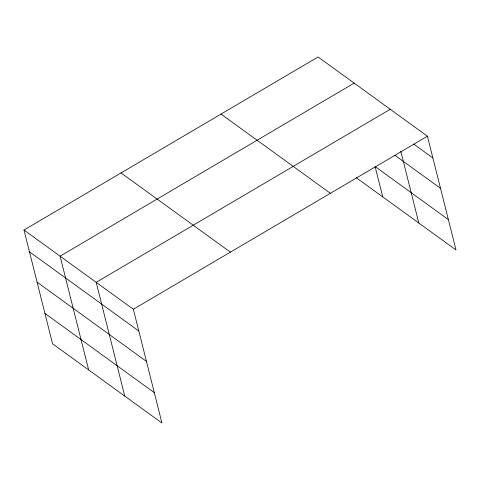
<?xml version="1.0" encoding="UTF-8"?>
<svg xmlns="http://www.w3.org/2000/svg" width="480" height="480" viewBox="0 0 480 480"><rect width="100%" height="100%" fill="white"/><g stroke="black" fill="none" stroke-linecap="round" stroke-linejoin="round"><path stroke-width="0.72" d="M24 230.04L133.362 309.258L161.934 423.018L52.572 343.794L24 230.04L318.066 56.982L427.428 136.206L456 249.96L356.262 177.708M354.15 83.124L60.09 256.182L88.662 369.942M390.24 109.266L96.18 282.324L124.752 396.084M133.362 309.258L427.428 136.206M413.706 144.078L432.894 157.98M394.914 155.298L440.52 188.334M448.374 219.606L375.102 166.53L382.728 196.884M221.022 114.09L330.384 193.314M121.038 172.926L230.406 252.15M29.472 251.814L138.834 331.038M37.092 282.168L146.454 361.392M44.952 313.44L154.314 392.664M400.794 151.278L418.818 223.026"/></g></svg>
